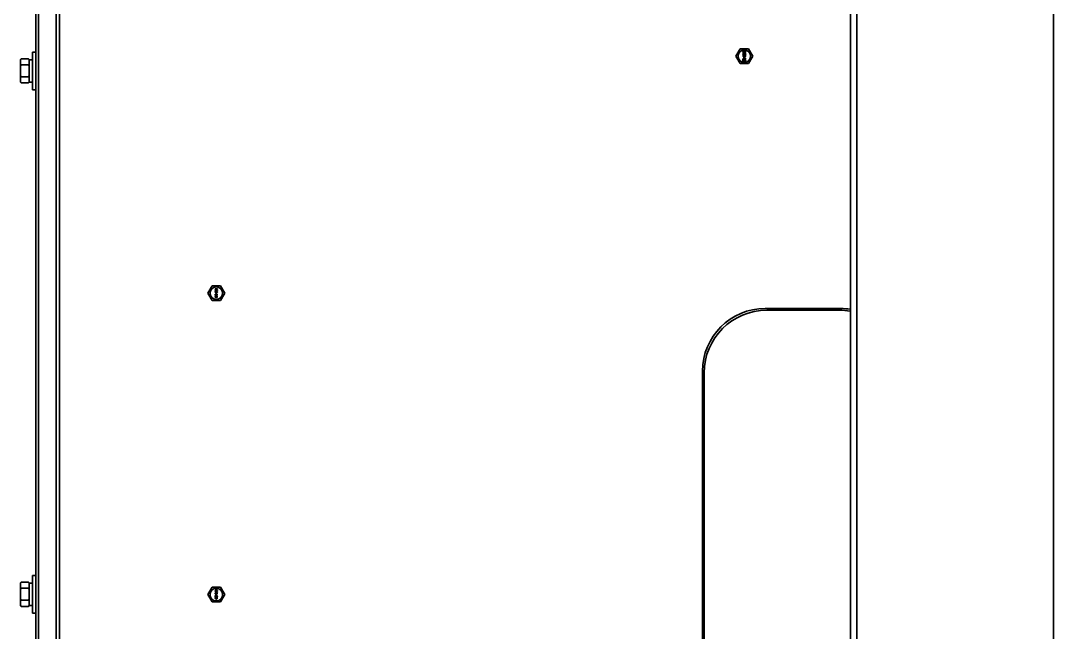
# Model space of a CAD drawing. Header units: millimetres. Extents: x 32496 to 166256, y 3504 to 23939.
# Drawn here: x 93612.2 to 94105.8, y 21313.8 to 21606 of the extents above; entities that cross this region are included whole.
import ezdxf

# ---------------------------------------------------------------- set-up
doc = ezdxf.new("R2010")
doc.units = ezdxf.units.MM
doc.layers.get('0').update_dxf_attribs({"lineweight": 35})

# ---------------------------------------------------------------- blocks, each defined once
blk = doc.blocks.new('8-1250')
at = {"linetype": 'Continuous'}
for p, q in [((-5954.13, -32157.29), (-5954.13, -34666.29)), ((-5951.13, -32157.29), (-5951.13, -34666.29)), ((-5857.13, -32157.29), (-5857.13, -34666.29)), ((-6342.13, -32554.69), (-6342.13, -33566.79)), ((-6333.83, -34566.29), (-6333.83, -32553.29)), ((-6332.13, -32553.29), (-6332.13, -34566.29)), ((-6343.53, -33175.64), (-6343.53, -32930.91)), ((-6345.13, -33169.29), (-6345.13, -33187.29)), ((-6343.53, -33169.29), (-6345.13, -33169.29)), ((-6008.87, -33171.29), (-6006.85, -33167.79)), ((-6002.81, -33167.79), (-6006.85, -33167.79)), ((-6005.48, -33169.25), (-6005.48, -33169.09)), ((-6005.48, -33169.09), (-6004.18, -33169.09)), ((-6004.45, -33169.25), (-6005.48, -33169.63)), ((-6004.45, -33169.25), (-6005.48, -33169.25)), ((-6005.48, -33169.85), (-6005.48, -33169.63)), ((-6005.48, -33169.85), (-6004.45, -33170.23)), ((-6005.34, -33169.74), (-6004.18, -33169.33)), ((-6004.18, -33170.15), (-6005.34, -33169.74)), ((-6004.18, -33169.09), (-6004.18, -33169.33)), ((-6002.81, -33167.79), (-6000.79, -33171.29)), ((-6350.73, -33172.82), (-6350.46, -33172.54)), ((-6350.73, -33183.76), (-6350.73, -33172.82)), ((-6350.43, -33172.52), (-6350.46, -33172.54)), ((-6347.03, -33172.52), (-6350.43, -33172.52)), ((-6347.03, -33172.52), (-6347, -33172.54)), ((-6346.73, -33172.82), (-6347, -33172.54)), ((-6346.73, -33183.76), (-6346.73, -33172.82)), ((-6345.13, -33172.94), (-6346.73, -33172.94)), ((-6006.85, -33174.79), (-6008.87, -33171.29)), ((-6006.85, -33174.79), (-6002.81, -33174.79)), ((-6005.48, -33170.39), (-6005.48, -33170.23)), ((-6005.48, -33170.23), (-6004.45, -33170.23)), ((-6004.18, -33170.39), (-6005.48, -33170.39)), ((-6005.45, -33170.9), (-6005.48, -33171.04)), ((-6005.48, -33171.17), (-6005.48, -33171.04)), ((-6005.48, -33171.17), (-6005.45, -33171.31)), ((-6005.48, -33172.72), (-6005.48, -33172.56)), ((-6005.48, -33172.56), (-6004.4, -33172.56)), ((-6004.18, -33172.72), (-6005.48, -33172.72)), ((-6005.48, -33173.91), (-6005.48, -33172.93)), ((-6005.48, -33172.93), (-6005.34, -33172.93)), ((-6005.34, -33173.91), (-6005.48, -33173.91)), ((-6005.37, -33170.77), (-6005.45, -33170.9)), ((-6005.45, -33171.31), (-6005.37, -33171.45)), ((-6005.26, -33170.69), (-6005.37, -33170.77)), ((-6005.37, -33171.45), (-6005.26, -33171.53)), ((-6005.34, -33171.01), (-6005.31, -33170.93)), ((-6005.34, -33171.01), (-6005.34, -33171.2)), ((-6005.31, -33171.28), (-6005.34, -33171.2)), ((-6004.65, -33173.69), (-6005.34, -33172.93)), ((-6005.34, -33173.15), (-6005.34, -33173.91)), ((-6005.34, -33173.15), (-6004.73, -33173.83)), ((-6005.31, -33170.93), (-6005.26, -33170.85)), ((-6005.26, -33171.36), (-6005.31, -33171.28)), ((-6005.12, -33170.63), (-6005.26, -33170.69)), ((-6005.26, -33170.85), (-6005.17, -33170.8)), ((-6005.17, -33171.42), (-6005.26, -33171.36)), ((-6005.26, -33171.53), (-6005.12, -33171.58)), ((-6005.17, -33170.8), (-6005.09, -33170.77)), ((-6005.09, -33171.45), (-6005.17, -33171.42)), ((-6004.92, -33170.61), (-6005.12, -33170.63)), ((-6004.98, -33171.58), (-6005.12, -33171.58)), ((-6005.01, -33170.77), (-6005.09, -33170.77)), ((-6005.09, -33171.45), (-6005.01, -33171.45)), ((-6005.06, -33172.01), (-6005.06, -33171.96)), ((-6005.06, -33171.96), (-6004.87, -33171.96)), ((-6004.87, -33172.01), (-6005.06, -33172.01)), ((-6005.01, -33170.77), (-6004.92, -33170.8)), ((-6004.92, -33171.42), (-6005.01, -33171.45)), ((-6004.98, -33171.8), (-6005.01, -33171.82)), ((-6005.01, -33171.82), (-6004.87, -33171.96)), ((-6004.87, -33172.01), (-6005.01, -33172.15)), ((-6005.01, -33172.15), (-6004.98, -33172.18)), ((-6004.98, -33171.58), (-6004.84, -33171.53)), ((-6004.81, -33171.96), (-6004.98, -33171.8)), ((-6004.98, -33172.18), (-6004.81, -33172.01)), ((-6004.92, -33170.61), (-6004.73, -33170.61)), ((-6004.92, -33170.8), (-6004.87, -33170.85)), ((-6004.87, -33171.36), (-6004.92, -33171.42)), ((-6004.87, -33170.85), (-6004.81, -33170.93)), ((-6004.81, -33171.28), (-6004.87, -33171.36)), ((-6004.84, -33171.53), (-6004.76, -33171.45)), ((-6004.81, -33170.93), (-6004.79, -33171.01)), ((-6004.79, -33171.2), (-6004.81, -33171.28)), ((-6004.65, -33171.8), (-6004.81, -33171.96)), ((-6004.81, -33172.01), (-6004.65, -33172.18)), ((-6004.68, -33170.9), (-6004.79, -33170.74)), ((-6004.73, -33170.74), (-6004.79, -33170.74)), ((-6004.79, -33171.2), (-6004.79, -33171.01)), ((-6004.76, -33171.45), (-6004.68, -33171.31)), ((-6004.76, -33171.96), (-6004.62, -33171.82)), ((-6004.76, -33171.96), (-6004.56, -33171.96)), ((-6004.62, -33172.15), (-6004.76, -33172.01)), ((-6004.56, -33172.01), (-6004.76, -33172.01)), ((-6004.54, -33170.63), (-6004.73, -33170.61)), ((-6004.73, -33170.74), (-6004.56, -33170.77)), ((-6004.73, -33173.83), (-6004.65, -33173.88)), ((-6004.65, -33171.04), (-6004.68, -33170.9)), ((-6004.68, -33171.31), (-6004.65, -33171.17)), ((-6004.65, -33171.04), (-6004.65, -33171.17)), ((-6004.62, -33171.82), (-6004.65, -33171.8)), ((-6004.65, -33172.18), (-6004.62, -33172.15)), ((-6004.54, -33173.75), (-6004.65, -33173.69)), ((-6004.65, -33173.88), (-6004.54, -33173.91)), ((-6004.59, -33172.39), (-6004.4, -33172.56)), ((-6004.59, -33172.39), (-6004.37, -33172.39)), ((-6004.56, -33170.77), (-6004.48, -33170.8)), ((-6004.56, -33171.96), (-6004.56, -33172.01)), ((-6004.4, -33170.69), (-6004.54, -33170.63)), ((-6004.54, -33173.75), (-6004.48, -33173.75)), ((-6004.48, -33173.91), (-6004.54, -33173.91)), ((-6004.48, -33170.8), (-6004.4, -33170.85)), ((-6004.4, -33171.34), (-6004.48, -33171.39)), ((-6004.48, -33171.53), (-6004.48, -33171.39)), ((-6004.48, -33171.53), (-6004.4, -33171.5)), ((-6004.48, -33173.1), (-6004.48, -33172.96)), ((-6004.37, -33172.99), (-6004.48, -33172.96)), ((-6004.48, -33173.1), (-6004.4, -33173.15)), ((-6004.4, -33173.69), (-6004.48, -33173.75)), ((-6004.48, -33173.91), (-6004.37, -33173.88)), ((-6004.29, -33170.77), (-6004.4, -33170.69)), ((-6004.4, -33170.85), (-6004.34, -33170.93)), ((-6004.34, -33171.26), (-6004.4, -33171.34)), ((-6004.4, -33171.5), (-6004.29, -33171.42)), ((-6004.4, -33173.15), (-6004.34, -33173.23)), ((-6004.34, -33173.61), (-6004.4, -33173.69)), ((-6004.18, -33172.56), (-6004.37, -33172.39)), ((-6004.26, -33173.1), (-6004.37, -33172.99)), ((-6004.37, -33173.88), (-6004.26, -33173.77)), ((-6004.34, -33170.93), (-6004.32, -33171.01)), ((-6004.32, -33171.17), (-6004.34, -33171.26)), ((-6004.34, -33173.23), (-6004.32, -33173.37)), ((-6004.32, -33173.48), (-6004.34, -33173.61)), ((-6004.32, -33171.17), (-6004.32, -33171.01)), ((-6004.32, -33173.48), (-6004.32, -33173.37)), ((-6004.21, -33170.9), (-6004.29, -33170.77)), ((-6004.29, -33171.42), (-6004.21, -33171.28)), ((-6004.21, -33173.21), (-6004.26, -33173.1)), ((-6004.26, -33173.77), (-6004.21, -33173.67)), ((-6004.18, -33171.04), (-6004.21, -33170.9)), ((-6004.21, -33171.28), (-6004.18, -33171.15)), ((-6004.18, -33173.4), (-6004.21, -33173.21)), ((-6004.21, -33173.67), (-6004.18, -33173.5)), ((-6004.18, -33170.15), (-6004.18, -33170.39)), ((-6004.18, -33171.04), (-6004.18, -33171.15)), ((-6004.18, -33172.56), (-6004.18, -33172.72)), ((-6004.18, -33173.4), (-6004.18, -33173.5)), ((-6000.79, -33171.29), (-6002.81, -33174.79)), ((-6347.03, -33175.36), (-6350.43, -33175.36)), ((-6343.53, -33180.91), (-6343.53, -33175.64)), ((-6350.73, -33183.76), (-6350.46, -33184.03)), ((-6347.03, -33181.13), (-6350.43, -33181.13)), ((-6347.03, -33184.06), (-6350.43, -33184.06)), ((-6346.73, -33183.76), (-6347, -33184.03)), ((-6345.13, -33183.64), (-6346.73, -33183.64)), ((-6343.53, -33425.64), (-6343.53, -33180.91)), ((-6343.53, -33187.29), (-6345.13, -33187.29)), ((-6261.25, -33284.45), (-6259.23, -33280.95)), ((-6255.19, -33280.95), (-6259.23, -33280.95)), ((-6257.71, -33282.47), (-6257.71, -33282.35)), ((-6257.71, -33282.35), (-6256.71, -33282.35)), ((-6256.92, -33282.47), (-6257.71, -33282.77)), ((-6256.92, -33282.47), (-6257.71, -33282.47)), ((-6257.71, -33282.93), (-6257.71, -33282.77)), ((-6257.71, -33282.93), (-6256.92, -33283.22)), ((-6257.71, -33283.35), (-6257.71, -33283.22)), ((-6257.71, -33283.22), (-6256.92, -33283.22)), ((-6256.71, -33283.35), (-6257.71, -33283.35)), ((-6257.61, -33282.85), (-6256.71, -33282.54)), ((-6256.71, -33283.16), (-6257.61, -33282.85)), ((-6256.71, -33282.35), (-6256.71, -33282.54)), ((-6256.71, -33283.16), (-6256.71, -33283.35)), ((-6255.19, -33280.95), (-6253.17, -33284.45)), ((-6259.23, -33287.95), (-6261.25, -33284.45)), ((-6259.23, -33287.95), (-6255.19, -33287.95)), ((-6257.69, -33283.74), (-6257.71, -33283.85)), ((-6257.71, -33283.95), (-6257.71, -33283.85)), ((-6257.71, -33283.95), (-6257.69, -33284.06)), ((-6257.71, -33285.64), (-6257.71, -33284.89)), ((-6257.71, -33284.89), (-6257.61, -33284.89)), ((-6257.61, -33285.64), (-6257.71, -33285.64)), ((-6257.69, -33286.06), (-6257.71, -33286.18)), ((-6257.71, -33286.18), (-6257.69, -33286.31)), ((-6257.63, -33283.64), (-6257.69, -33283.74)), ((-6257.69, -33284.06), (-6257.63, -33284.16)), ((-6257.63, -33285.95), (-6257.69, -33286.06)), ((-6257.69, -33286.31), (-6257.63, -33286.41)), ((-6257.54, -33283.58), (-6257.63, -33283.64)), ((-6257.63, -33284.16), (-6257.54, -33284.22)), ((-6257.56, -33285.89), (-6257.63, -33285.95)), ((-6257.63, -33286.41), (-6257.56, -33286.47)), ((-6257.61, -33283.83), (-6257.58, -33283.77)), ((-6257.61, -33283.83), (-6257.61, -33283.97)), ((-6257.58, -33284.04), (-6257.61, -33283.97)), ((-6257.07, -33285.47), (-6257.61, -33284.89)), ((-6257.61, -33285.06), (-6257.61, -33285.64)), ((-6257.61, -33285.06), (-6257.14, -33285.58)), ((-6257.61, -33286.18), (-6257.58, -33286.08)), ((-6257.58, -33286.29), (-6257.61, -33286.18)), ((-6257.58, -33283.77), (-6257.54, -33283.7)), ((-6257.54, -33284.1), (-6257.58, -33284.04)), ((-6257.58, -33286.08), (-6257.54, -33286.02)), ((-6257.54, -33286.35), (-6257.58, -33286.29)), ((-6257.48, -33285.85), (-6257.56, -33285.89)), ((-6257.56, -33286.47), (-6257.48, -33286.52)), ((-6257.44, -33283.54), (-6257.54, -33283.58)), ((-6257.54, -33283.7), (-6257.48, -33283.66)), ((-6257.48, -33284.14), (-6257.54, -33284.1)), ((-6257.54, -33284.22), (-6257.44, -33284.27)), ((-6257.54, -33286.02), (-6257.41, -33285.93)), ((-6257.41, -33286.43), (-6257.54, -33286.35)), ((-6257.48, -33283.66), (-6257.41, -33283.64)), ((-6257.41, -33284.16), (-6257.48, -33284.14)), ((-6257.41, -33285.83), (-6257.48, -33285.85)), ((-6257.48, -33286.52), (-6257.41, -33286.54)), ((-6257.29, -33283.52), (-6257.44, -33283.54)), ((-6257.33, -33284.27), (-6257.44, -33284.27)), ((-6257.35, -33283.64), (-6257.41, -33283.64)), ((-6257.41, -33284.16), (-6257.35, -33284.16)), ((-6257.31, -33285.81), (-6257.41, -33285.83)), ((-6257.41, -33285.93), (-6257.29, -33285.91)), ((-6257.29, -33286.45), (-6257.41, -33286.43)), ((-6257.41, -33286.54), (-6257.31, -33286.56)), ((-6257.39, -33284.6), (-6257.39, -33284.56)), ((-6257.39, -33284.56), (-6257.24, -33284.56)), ((-6257.24, -33284.6), (-6257.39, -33284.6)), ((-6257.35, -33283.64), (-6257.29, -33283.66)), ((-6257.29, -33284.14), (-6257.35, -33284.16)), ((-6257.33, -33284.43), (-6257.35, -33284.45)), ((-6257.35, -33284.45), (-6257.24, -33284.56)), ((-6257.24, -33284.6), (-6257.35, -33284.7)), ((-6257.35, -33284.7), (-6257.33, -33284.72)), ((-6257.33, -33284.27), (-6257.22, -33284.22)), ((-6257.2, -33284.56), (-6257.33, -33284.43)), ((-6257.33, -33284.72), (-6257.2, -33284.6)), ((-6257.31, -33285.81), (-6257.12, -33285.81)), ((-6257.12, -33286.56), (-6257.31, -33286.56)), ((-6257.29, -33283.52), (-6257.14, -33283.52)), ((-6257.29, -33283.66), (-6257.24, -33283.7)), ((-6257.24, -33284.1), (-6257.29, -33284.14)), ((-6257.14, -33285.91), (-6257.29, -33285.91)), ((-6257.29, -33286.45), (-6257.14, -33286.45)), ((-6257.24, -33283.7), (-6257.2, -33283.77)), ((-6257.2, -33284.04), (-6257.24, -33284.1)), ((-6257.22, -33284.22), (-6257.16, -33284.16)), ((-6257.2, -33283.77), (-6257.18, -33283.83)), ((-6257.18, -33283.97), (-6257.2, -33284.04)), ((-6257.07, -33284.43), (-6257.2, -33284.56)), ((-6257.2, -33284.6), (-6257.07, -33284.72)), ((-6257.09, -33283.74), (-6257.18, -33283.62)), ((-6257.14, -33283.62), (-6257.18, -33283.62)), ((-6257.18, -33283.97), (-6257.18, -33283.83)), ((-6257.16, -33284.16), (-6257.09, -33284.06)), ((-6257.16, -33284.56), (-6257.05, -33284.45)), ((-6257.16, -33284.56), (-6257.01, -33284.56)), ((-6257.05, -33284.7), (-6257.16, -33284.6)), ((-6257.01, -33284.6), (-6257.16, -33284.6)), ((-6256.99, -33283.54), (-6257.14, -33283.52)), ((-6257.14, -33283.62), (-6257.01, -33283.64)), ((-6257.14, -33285.58), (-6257.07, -33285.62)), ((-6257.14, -33285.91), (-6257.01, -33285.93)), ((-6257.01, -33286.43), (-6257.14, -33286.45)), ((-6257.01, -33285.83), (-6257.12, -33285.81)), ((-6257.12, -33286.56), (-6257.01, -33286.54)), ((-6257.07, -33283.85), (-6257.09, -33283.74)), ((-6257.09, -33284.06), (-6257.07, -33283.95)), ((-6257.07, -33283.85), (-6257.07, -33283.95)), ((-6257.05, -33284.45), (-6257.07, -33284.43)), ((-6257.07, -33284.72), (-6257.05, -33284.7)), ((-6256.99, -33285.52), (-6257.07, -33285.47)), ((-6257.07, -33285.62), (-6256.99, -33285.64)), ((-6257.01, -33283.64), (-6256.95, -33283.66)), ((-6257.01, -33284.56), (-6257.01, -33284.6)), ((-6256.95, -33285.85), (-6257.01, -33285.83)), ((-6257.01, -33285.93), (-6256.88, -33286.02)), ((-6256.88, -33286.35), (-6257.01, -33286.43)), ((-6257.01, -33286.54), (-6256.95, -33286.52)), ((-6256.88, -33283.58), (-6256.99, -33283.54)), ((-6256.99, -33285.52), (-6256.95, -33285.52)), ((-6256.95, -33285.64), (-6256.99, -33285.64)), ((-6256.95, -33283.66), (-6256.88, -33283.7)), ((-6256.88, -33284.08), (-6256.95, -33284.12)), ((-6256.95, -33284.22), (-6256.95, -33284.12)), ((-6256.95, -33284.22), (-6256.88, -33284.2)), ((-6256.95, -33285.02), (-6256.95, -33284.91)), ((-6256.86, -33284.93), (-6256.95, -33284.91)), ((-6256.95, -33285.02), (-6256.88, -33285.06)), ((-6256.88, -33285.47), (-6256.95, -33285.52)), ((-6256.95, -33285.64), (-6256.86, -33285.62)), ((-6256.86, -33285.89), (-6256.95, -33285.85)), ((-6256.95, -33286.52), (-6256.86, -33286.47)), ((-6256.8, -33283.64), (-6256.88, -33283.58)), ((-6256.88, -33283.7), (-6256.84, -33283.77)), ((-6256.84, -33284.02), (-6256.88, -33284.08)), ((-6256.88, -33284.2), (-6256.8, -33284.14)), ((-6256.88, -33285.06), (-6256.84, -33285.12)), ((-6256.84, -33285.41), (-6256.88, -33285.47)), ((-6256.88, -33286.02), (-6256.84, -33286.08)), ((-6256.84, -33286.29), (-6256.88, -33286.35)), ((-6256.78, -33285.02), (-6256.86, -33284.93)), ((-6256.86, -33285.62), (-6256.78, -33285.54)), ((-6256.8, -33285.95), (-6256.86, -33285.89)), ((-6256.86, -33286.47), (-6256.8, -33286.41)), ((-6256.84, -33283.77), (-6256.82, -33283.83)), ((-6256.82, -33283.95), (-6256.84, -33284.02)), ((-6256.84, -33285.12), (-6256.82, -33285.22)), ((-6256.82, -33285.31), (-6256.84, -33285.41)), ((-6256.84, -33286.08), (-6256.82, -33286.18)), ((-6256.82, -33286.18), (-6256.84, -33286.29)), ((-6256.82, -33283.95), (-6256.82, -33283.83)), ((-6256.82, -33285.31), (-6256.82, -33285.22)), ((-6256.73, -33283.74), (-6256.8, -33283.64)), ((-6256.8, -33284.14), (-6256.73, -33284.04)), ((-6256.73, -33286.06), (-6256.8, -33285.95)), ((-6256.8, -33286.41), (-6256.73, -33286.31)), ((-6256.73, -33285.1), (-6256.78, -33285.02)), ((-6256.78, -33285.54), (-6256.73, -33285.45)), ((-6256.71, -33283.85), (-6256.73, -33283.74)), ((-6256.73, -33284.04), (-6256.71, -33283.93)), ((-6256.71, -33285.24), (-6256.73, -33285.1)), ((-6256.73, -33285.45), (-6256.71, -33285.33)), ((-6256.71, -33286.18), (-6256.73, -33286.06)), ((-6256.73, -33286.31), (-6256.71, -33286.18)), ((-6256.71, -33283.85), (-6256.71, -33283.93)), ((-6256.71, -33285.24), (-6256.71, -33285.33)), ((-6253.17, -33284.45), (-6255.19, -33287.95)), ((-5958.83, -33291.79), (-5994.83, -33291.79)), ((-5994.03, -33292.59), (-5959.63, -33292.59)), ((-6024.83, -33321.79), (-6024.83, -33562.79)), ((-6024.03, -33561.99), (-6024.03, -33322.59)), ((-6345.13, -33419.29), (-6345.13, -33437.29)), ((-6343.53, -33419.29), (-6345.13, -33419.29)), ((-6350.73, -33422.82), (-6350.46, -33422.54)), ((-6350.73, -33433.76), (-6350.73, -33422.82)), ((-6350.43, -33422.52), (-6350.46, -33422.54)), ((-6347.03, -33422.52), (-6350.43, -33422.52)), ((-6347.03, -33425.36), (-6350.43, -33425.36)), ((-6347.03, -33422.52), (-6347, -33422.54)), ((-6346.73, -33422.82), (-6347, -33422.54)), ((-6346.73, -33433.76), (-6346.73, -33422.82)), ((-6345.13, -33422.94), (-6346.73, -33422.94)), ((-6343.53, -33430.91), (-6343.53, -33425.64)), ((-6261.25, -33428.45), (-6259.23, -33424.95)), ((-6255.19, -33424.95), (-6259.23, -33424.95)), ((-6257.71, -33426.47), (-6257.71, -33426.35)), ((-6257.71, -33426.35), (-6256.71, -33426.35)), ((-6256.92, -33426.47), (-6257.71, -33426.77)), ((-6256.92, -33426.47), (-6257.71, -33426.47)), ((-6257.61, -33426.85), (-6256.71, -33426.54)), ((-6256.71, -33426.35), (-6256.71, -33426.54)), ((-6255.19, -33424.95), (-6253.17, -33428.45)), ((-6347.03, -33431.13), (-6350.43, -33431.13)), ((-6343.53, -33566.79), (-6343.53, -33430.91)), ((-6259.23, -33431.95), (-6261.25, -33428.45)), ((-6257.71, -33426.93), (-6257.71, -33426.77)), ((-6257.71, -33426.93), (-6256.92, -33427.22)), ((-6257.71, -33427.35), (-6257.71, -33427.22)), ((-6257.71, -33427.22), (-6256.92, -33427.22)), ((-6256.71, -33427.35), (-6257.71, -33427.35)), ((-6257.69, -33427.74), (-6257.71, -33427.85)), ((-6257.71, -33427.95), (-6257.71, -33427.85)), ((-6257.71, -33427.95), (-6257.69, -33428.06)), ((-6257.71, -33429.64), (-6257.71, -33428.89)), ((-6257.71, -33428.89), (-6257.61, -33428.89)), ((-6257.61, -33429.64), (-6257.71, -33429.64)), ((-6257.69, -33430.06), (-6257.71, -33430.18)), ((-6257.71, -33430.18), (-6257.69, -33430.31)), ((-6257.63, -33427.64), (-6257.69, -33427.74)), ((-6257.69, -33428.06), (-6257.63, -33428.16)), ((-6257.63, -33429.95), (-6257.69, -33430.06)), ((-6257.69, -33430.31), (-6257.63, -33430.41)), ((-6257.54, -33427.58), (-6257.63, -33427.64)), ((-6257.63, -33428.16), (-6257.54, -33428.22)), ((-6257.56, -33429.89), (-6257.63, -33429.95)), ((-6257.63, -33430.41), (-6257.56, -33430.47)), ((-6256.71, -33427.16), (-6257.61, -33426.85)), ((-6257.61, -33427.83), (-6257.58, -33427.77)), ((-6257.61, -33427.83), (-6257.61, -33427.97)), ((-6257.58, -33428.04), (-6257.61, -33427.97)), ((-6257.07, -33429.47), (-6257.61, -33428.89)), ((-6257.61, -33429.06), (-6257.61, -33429.64)), ((-6257.61, -33429.06), (-6257.14, -33429.58)), ((-6257.61, -33430.18), (-6257.58, -33430.08)), ((-6257.58, -33430.29), (-6257.61, -33430.18)), ((-6257.58, -33427.77), (-6257.54, -33427.7)), ((-6257.54, -33428.1), (-6257.58, -33428.04)), ((-6257.58, -33430.08), (-6257.54, -33430.02)), ((-6257.54, -33430.35), (-6257.58, -33430.29)), ((-6257.48, -33429.85), (-6257.56, -33429.89)), ((-6257.56, -33430.47), (-6257.48, -33430.52)), ((-6257.44, -33427.54), (-6257.54, -33427.58)), ((-6257.54, -33427.7), (-6257.48, -33427.66)), ((-6257.48, -33428.14), (-6257.54, -33428.1)), ((-6257.54, -33428.22), (-6257.44, -33428.27)), ((-6257.54, -33430.02), (-6257.41, -33429.93)), ((-6257.41, -33430.43), (-6257.54, -33430.35)), ((-6257.48, -33427.66), (-6257.41, -33427.64)), ((-6257.41, -33428.16), (-6257.48, -33428.14)), ((-6257.41, -33429.83), (-6257.48, -33429.85)), ((-6257.48, -33430.52), (-6257.41, -33430.54)), ((-6257.29, -33427.52), (-6257.44, -33427.54)), ((-6257.33, -33428.27), (-6257.44, -33428.27)), ((-6257.35, -33427.64), (-6257.41, -33427.64)), ((-6257.41, -33428.16), (-6257.35, -33428.16)), ((-6257.31, -33429.81), (-6257.41, -33429.83)), ((-6257.41, -33429.93), (-6257.29, -33429.91)), ((-6257.29, -33430.45), (-6257.41, -33430.43)), ((-6257.41, -33430.54), (-6257.31, -33430.56)), ((-6257.39, -33428.6), (-6257.39, -33428.56)), ((-6257.39, -33428.56), (-6257.24, -33428.56)), ((-6257.24, -33428.6), (-6257.39, -33428.6)), ((-6257.35, -33427.64), (-6257.29, -33427.66)), ((-6257.29, -33428.14), (-6257.35, -33428.16)), ((-6257.33, -33428.43), (-6257.35, -33428.45)), ((-6257.35, -33428.45), (-6257.24, -33428.56)), ((-6257.24, -33428.6), (-6257.35, -33428.7)), ((-6257.35, -33428.7), (-6257.33, -33428.72)), ((-6257.33, -33428.27), (-6257.22, -33428.22)), ((-6257.2, -33428.56), (-6257.33, -33428.43)), ((-6257.33, -33428.72), (-6257.2, -33428.6)), ((-6257.31, -33429.81), (-6257.12, -33429.81)), ((-6257.12, -33430.56), (-6257.31, -33430.56)), ((-6257.29, -33427.52), (-6257.14, -33427.52)), ((-6257.29, -33427.66), (-6257.24, -33427.7)), ((-6257.24, -33428.1), (-6257.29, -33428.14)), ((-6257.14, -33429.91), (-6257.29, -33429.91)), ((-6257.29, -33430.45), (-6257.14, -33430.45)), ((-6257.24, -33427.7), (-6257.2, -33427.77)), ((-6257.2, -33428.04), (-6257.24, -33428.1)), ((-6257.22, -33428.22), (-6257.16, -33428.16)), ((-6257.2, -33427.77), (-6257.18, -33427.83)), ((-6257.18, -33427.97), (-6257.2, -33428.04)), ((-6257.07, -33428.43), (-6257.2, -33428.56)), ((-6257.2, -33428.6), (-6257.07, -33428.72)), ((-6257.09, -33427.74), (-6257.18, -33427.62)), ((-6257.14, -33427.62), (-6257.18, -33427.62)), ((-6257.18, -33427.97), (-6257.18, -33427.83)), ((-6257.16, -33428.16), (-6257.09, -33428.06)), ((-6257.16, -33428.56), (-6257.05, -33428.45)), ((-6257.16, -33428.56), (-6257.01, -33428.56)), ((-6257.05, -33428.7), (-6257.16, -33428.6)), ((-6257.01, -33428.6), (-6257.16, -33428.6)), ((-6256.99, -33427.54), (-6257.14, -33427.52)), ((-6257.14, -33427.62), (-6257.01, -33427.64)), ((-6257.14, -33429.58), (-6257.07, -33429.62)), ((-6257.14, -33429.91), (-6257.01, -33429.93)), ((-6257.01, -33430.43), (-6257.14, -33430.45)), ((-6257.01, -33429.83), (-6257.12, -33429.81)), ((-6257.12, -33430.56), (-6257.01, -33430.54)), ((-6257.07, -33427.85), (-6257.09, -33427.74)), ((-6257.09, -33428.06), (-6257.07, -33427.95)), ((-6257.07, -33427.85), (-6257.07, -33427.95)), ((-6257.05, -33428.45), (-6257.07, -33428.43)), ((-6257.07, -33428.72), (-6257.05, -33428.7)), ((-6256.99, -33429.52), (-6257.07, -33429.47)), ((-6257.07, -33429.62), (-6256.99, -33429.64)), ((-6257.01, -33427.64), (-6256.95, -33427.66)), ((-6257.01, -33428.56), (-6257.01, -33428.6)), ((-6256.95, -33429.85), (-6257.01, -33429.83)), ((-6257.01, -33429.93), (-6256.88, -33430.02)), ((-6256.88, -33430.35), (-6257.01, -33430.43)), ((-6257.01, -33430.54), (-6256.95, -33430.52)), ((-6256.88, -33427.58), (-6256.99, -33427.54)), ((-6256.99, -33429.52), (-6256.95, -33429.52)), ((-6256.95, -33429.64), (-6256.99, -33429.64)), ((-6256.95, -33427.66), (-6256.88, -33427.7)), ((-6256.88, -33428.08), (-6256.95, -33428.12)), ((-6256.95, -33428.22), (-6256.95, -33428.12)), ((-6256.95, -33428.22), (-6256.88, -33428.2)), ((-6256.95, -33429.02), (-6256.95, -33428.91)), ((-6256.86, -33428.93), (-6256.95, -33428.91)), ((-6256.95, -33429.02), (-6256.88, -33429.06)), ((-6256.88, -33429.47), (-6256.95, -33429.52)), ((-6256.95, -33429.64), (-6256.86, -33429.62)), ((-6256.86, -33429.89), (-6256.95, -33429.85)), ((-6256.95, -33430.52), (-6256.86, -33430.47)), ((-6256.8, -33427.64), (-6256.88, -33427.58)), ((-6256.88, -33427.7), (-6256.84, -33427.77)), ((-6256.84, -33428.02), (-6256.88, -33428.08)), ((-6256.88, -33428.2), (-6256.8, -33428.14)), ((-6256.88, -33429.06), (-6256.84, -33429.12)), ((-6256.84, -33429.41), (-6256.88, -33429.47)), ((-6256.88, -33430.02), (-6256.84, -33430.08)), ((-6256.84, -33430.29), (-6256.88, -33430.35)), ((-6256.78, -33429.02), (-6256.86, -33428.93)), ((-6256.86, -33429.62), (-6256.78, -33429.54)), ((-6256.8, -33429.95), (-6256.86, -33429.89)), ((-6256.86, -33430.47), (-6256.8, -33430.41)), ((-6256.84, -33427.77), (-6256.82, -33427.83)), ((-6256.82, -33427.95), (-6256.84, -33428.02)), ((-6256.84, -33429.12), (-6256.82, -33429.22)), ((-6256.82, -33429.31), (-6256.84, -33429.41)), ((-6256.84, -33430.08), (-6256.82, -33430.18)), ((-6256.82, -33430.18), (-6256.84, -33430.29)), ((-6256.82, -33427.95), (-6256.82, -33427.83)), ((-6256.82, -33429.31), (-6256.82, -33429.22)), ((-6256.73, -33427.74), (-6256.8, -33427.64)), ((-6256.8, -33428.14), (-6256.73, -33428.04)), ((-6256.73, -33430.06), (-6256.8, -33429.95)), ((-6256.8, -33430.41), (-6256.73, -33430.31)), ((-6256.73, -33429.1), (-6256.78, -33429.02)), ((-6256.78, -33429.54), (-6256.73, -33429.45)), ((-6256.71, -33427.85), (-6256.73, -33427.74)), ((-6256.73, -33428.04), (-6256.71, -33427.93)), ((-6256.71, -33429.24), (-6256.73, -33429.1)), ((-6256.73, -33429.45), (-6256.71, -33429.33)), ((-6256.71, -33430.18), (-6256.73, -33430.06)), ((-6256.73, -33430.31), (-6256.71, -33430.18)), ((-6256.71, -33427.16), (-6256.71, -33427.35)), ((-6256.71, -33427.85), (-6256.71, -33427.93)), ((-6256.71, -33429.24), (-6256.71, -33429.33)), ((-6253.17, -33428.45), (-6255.19, -33431.95)), ((-6350.73, -33433.76), (-6350.46, -33434.03)), ((-6347.03, -33434.06), (-6350.43, -33434.06)), ((-6346.73, -33433.76), (-6347, -33434.03)), ((-6345.13, -33433.64), (-6346.73, -33433.64)), ((-6259.23, -33431.95), (-6255.19, -33431.95)), ((-6343.53, -33437.29), (-6345.13, -33437.29))]:
    blk.add_line(p, q, dxfattribs=at)
for centre in [(-6004.83, -33171.29), (-6257.21, -33284.45), (-6257.21, -33428.45)]:
    blk.add_circle(centre, 3, dxfattribs=at)
for centre, radius, start, end in [((-6347.91, -33181.47), 3.61, 218.7103, 219.1339), ((-6346.59, -33180.28), 5.39, 224.1246, 224.5652), ((-6350.86, -33180.28), 5.38, 315.4348, 315.8754), ((-6349.54, -33181.47), 3.61, 320.8641, 321.2897), ((-5994.83, -33321.79), 30, 90, 180), ((-5994.03, -33322.59), 30, 90, 180), ((-5959.63, -33322.59), 30, 79.4227, 90), ((-5958.83, -33321.79), 30, 80.9808, 90), ((-6347.91, -33431.47), 3.61, 218.7103, 219.1339), ((-6349.54, -33431.47), 3.61, 320.8641, 321.2897)]:
    blk.add_arc(centre, radius, start, end, dxfattribs=at)
for points, knots in [([(-6350.46, -33172.54), (-6350.48, -33172.57), (-6350.57, -33172.66), (-6350.66, -33172.76), (-6350.73, -33172.84)], [0, 0, 0, 0, 0.255063, 1, 1, 1, 1]), ([(-6347, -33172.54), (-6346.97, -33172.57), (-6346.88, -33172.66), (-6346.79, -33172.76), (-6346.73, -33172.84)], [0, 0, 0, 0, 0.255062, 1, 1, 1, 1]), ([(-6350.73, -33175.03), (-6350.7, -33175.06), (-6350.61, -33175.17), (-6350.51, -33175.28), (-6350.43, -33175.36)], [0, 0, 0, 0, 0.244408, 1, 1, 1, 1]), ([(-6346.73, -33175.03), (-6346.75, -33175.06), (-6346.85, -33175.17), (-6346.95, -33175.28), (-6347.03, -33175.36)], [0, 0, 0, 0, 0.244408, 1, 1, 1, 1]), ([(-6350.43, -33181.13), (-6350.45, -33181.16), (-6350.56, -33181.27), (-6350.66, -33181.38), (-6350.73, -33181.47)], [0, 0, 0, 0, 0.255212, 1, 1, 1, 1]), ([(-6350.71, -33183.75), (-6350.69, -33183.77), (-6350.61, -33183.87), (-6350.52, -33183.96), (-6350.46, -33184.03)], [0, 0, 0, 0, 0.245496, 1, 1, 1, 1]), ([(-6347.03, -33181.13), (-6347, -33181.16), (-6346.9, -33181.27), (-6346.8, -33181.38), (-6346.73, -33181.47)], [0, 0, 0, 0, 0.255211, 1, 1, 1, 1]), ([(-6346.74, -33183.75), (-6346.76, -33183.77), (-6346.85, -33183.87), (-6346.93, -33183.96), (-6347, -33184.03)], [0, 0, 0, 0, 0.245497, 1, 1, 1, 1]), ([(-6350.46, -33422.54), (-6350.48, -33422.57), (-6350.57, -33422.66), (-6350.66, -33422.76), (-6350.73, -33422.84)], [0, 0, 0, 0, 0.255063, 1, 1, 1, 1]), ([(-6350.73, -33425.03), (-6350.7, -33425.06), (-6350.61, -33425.17), (-6350.51, -33425.28), (-6350.43, -33425.36)], [0, 0, 0, 0, 0.244408, 1, 1, 1, 1]), ([(-6346.73, -33425.03), (-6346.75, -33425.06), (-6346.85, -33425.17), (-6346.95, -33425.28), (-6347.03, -33425.36)], [0, 0, 0, 0, 0.244408, 1, 1, 1, 1]), ([(-6347, -33422.54), (-6346.97, -33422.57), (-6346.88, -33422.66), (-6346.79, -33422.76), (-6346.73, -33422.84)], [0, 0, 0, 0, 0.255062, 1, 1, 1, 1]), ([(-6350.43, -33431.13), (-6350.45, -33431.16), (-6350.56, -33431.27), (-6350.66, -33431.38), (-6350.73, -33431.47)], [0, 0, 0, 0, 0.255212, 1, 1, 1, 1]), ([(-6347.03, -33431.13), (-6347, -33431.16), (-6346.9, -33431.27), (-6346.8, -33431.38), (-6346.73, -33431.47)], [0, 0, 0, 0, 0.255211, 1, 1, 1, 1]), ([(-6350.71, -33433.75), (-6350.69, -33433.77), (-6350.61, -33433.87), (-6350.52, -33433.96), (-6350.46, -33434.03)], [0, 0, 0, 0, 0.245496, 1, 1, 1, 1]), ([(-6346.74, -33433.75), (-6346.76, -33433.77), (-6346.85, -33433.87), (-6346.93, -33433.96), (-6347, -33434.03)], [0, 0, 0, 0, 0.245497, 1, 1, 1, 1])]:
    blk.add_open_spline(points, degree=3, knots=knots, dxfattribs=at)
for points in [[(-6350.43, -33175.36), (-6350.54, -33175.57), (-6350.64, -33175.79), (-6350.73, -33176.02)], [(-6347.03, -33175.36), (-6346.92, -33175.57), (-6346.82, -33175.79), (-6346.73, -33176.02)], [(-6350.73, -33180.47), (-6350.64, -33180.7), (-6350.54, -33180.92), (-6350.43, -33181.13)], [(-6346.73, -33180.47), (-6346.82, -33180.7), (-6346.92, -33180.92), (-6347.03, -33181.13)], [(-6350.43, -33425.36), (-6350.54, -33425.57), (-6350.64, -33425.79), (-6350.73, -33426.02)], [(-6347.03, -33425.36), (-6346.92, -33425.57), (-6346.82, -33425.79), (-6346.73, -33426.02)], [(-6350.73, -33430.47), (-6350.64, -33430.7), (-6350.54, -33430.92), (-6350.43, -33431.13)], [(-6346.73, -33430.47), (-6346.82, -33430.7), (-6346.92, -33430.92), (-6347.03, -33431.13)]]:
    blk.add_open_spline(points, degree=3, dxfattribs=at)

msp = doc.modelspace()

# ---------------------------------------------------------------- block references
at = {"color": 6}
msp.add_blockref('8-1250', (99962.893, 54760.291), dxfattribs=at)

doc.saveas('drawing.dxf')
